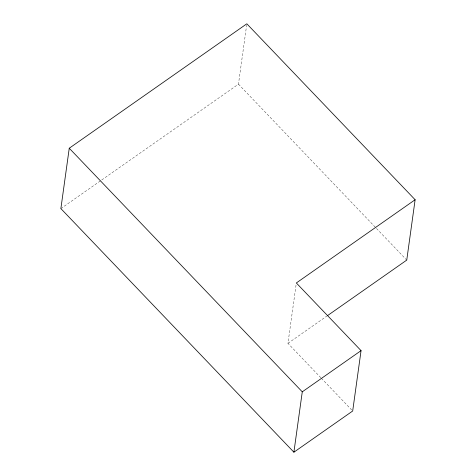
<?xml version="1.0" encoding="UTF-8"?>
<svg xmlns="http://www.w3.org/2000/svg" width="476" height="476" viewBox="0 0 476 476"><rect width="100%" height="100%" fill="white"/><g stroke="black" fill="none" stroke-linecap="round" stroke-linejoin="round"><path stroke-width="0.36" stroke-dasharray="2.38 1.78" d="M60.874 208.595L238.458 84.169L246.627 25.27M320.836 377.712L287.956 343.339L296.131 284.446M287.956 343.339L326.744 316.159M238.458 84.169L406.748 260.104M321.348 378.247L351.657 409.931"/><path stroke-width="0.71" d="M69.252 148.232L60.874 208.595L293.894 452.2L352.686 411.008L361.058 350.639L296.334 282.97L415.126 199.736L246.83 23.8L69.252 148.232L302.272 391.831L293.894 452.2M415.126 199.736L406.748 260.104L327.351 315.737M302.272 391.831L361.058 350.639"/></g></svg>
